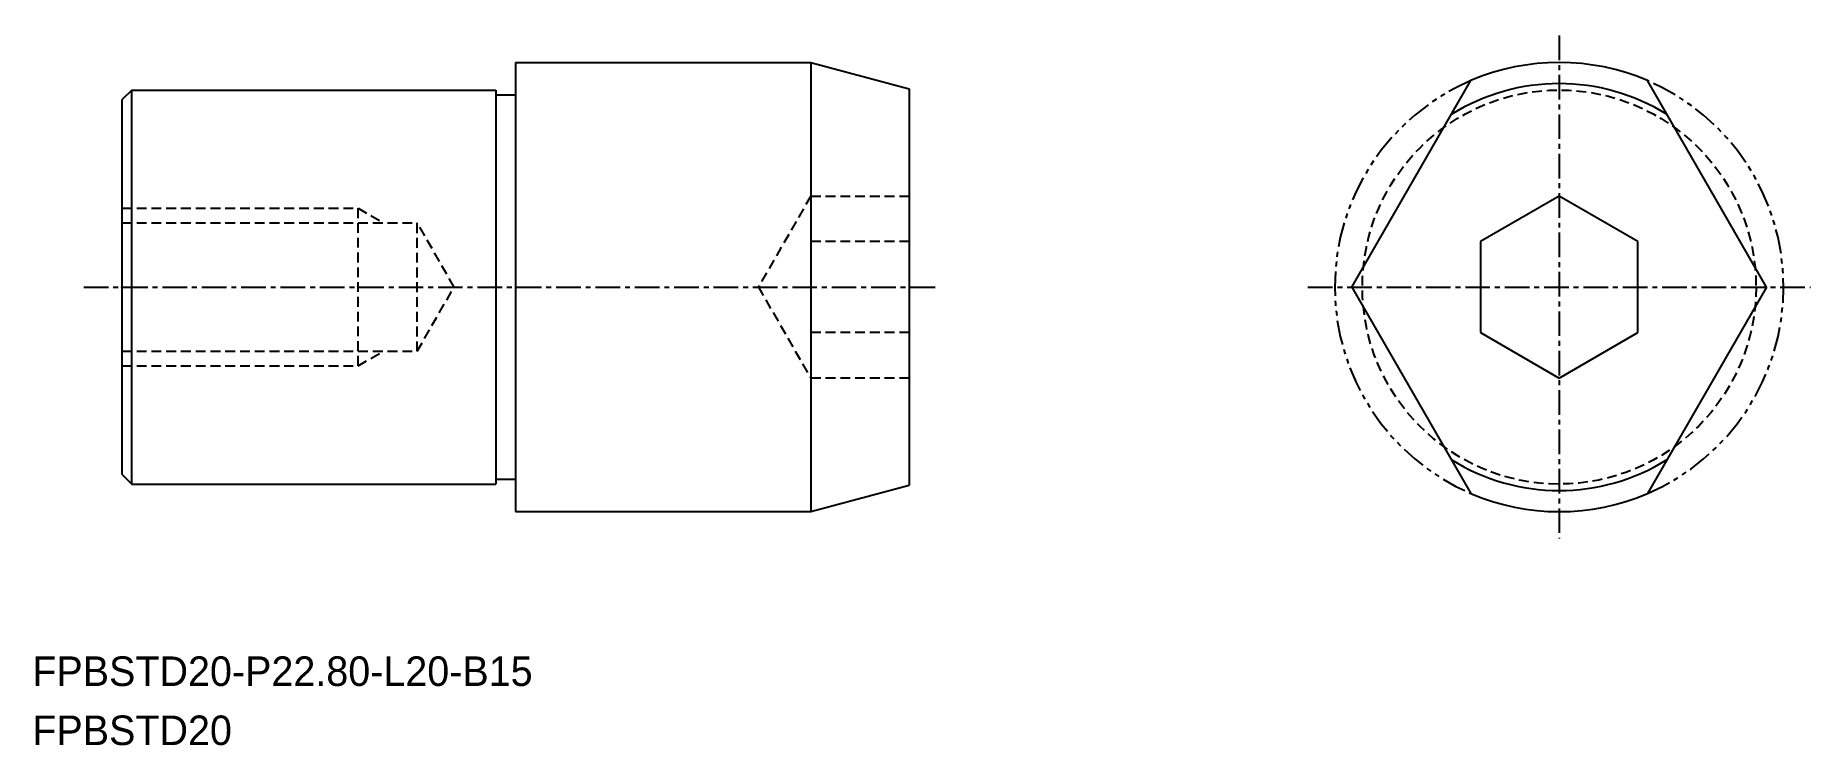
# Model space of a CAD drawing. Extents: x -1486 to -1395.8, y -802 to -765.9.
import ezdxf

# ---------------------------------------------------------------- set-up
doc = ezdxf.new("R2010")
doc.units = 0
for name, pattern in [('CENTER', [2, 1.25, -0.25, 0.25, -0.25]), ('DASHED', [0.75, 0.5, -0.25]), ('PHANTOM', [2.5, 1.25, -0.25, 0.25, -0.25, 0.25, -0.25])]:
    doc.linetypes.add(name, pattern=pattern)
doc.layers.get('0').update_dxf_attribs({"linetype": 'CONTINUOUS'})
doc.layers.add('CENTER', color=1, linetype='CENTER')

msp = doc.modelspace()

# ---------------------------------------------------------------- linework, layer by layer
at = {"color": 7, "linetype": 'CONTINUOUS'}
for p, q in [((-1461.597, -767.298), (-1446.597, -767.298)), ((-1461.597, -767.298), (-1461.597, -790.098)), ((-1446.597, -767.298), (-1441.597, -768.637)), ((-1419.112, -778.698), (-1413.061, -768.216)), ((-1398.043, -778.698), (-1404.095, -768.216)), ((-1481.097, -768.698), (-1481.597, -769.198)), ((-1481.597, -769.198), (-1481.597, -788.198)), ((-1481.097, -768.698), (-1462.597, -768.698)), ((-1481.097, -788.698), (-1481.097, -768.698)), ((-1462.597, -768.698), (-1462.597, -788.698)), ((-1462.597, -768.948), (-1461.597, -768.948)), ((-1441.597, -768.637), (-1441.597, -788.758)), ((-1408.578, -774.079), (-1412.578, -776.388)), ((-1404.578, -776.388), (-1408.578, -774.079)), ((-1412.578, -776.388), (-1412.578, -781.007)), ((-1404.578, -781.007), (-1404.578, -776.388)), ((-1419.112, -778.698), (-1413.061, -789.179)), ((-1398.043, -778.698), (-1404.095, -789.179)), ((-1412.578, -781.007), (-1408.578, -783.316)), ((-1408.578, -783.316), (-1404.578, -781.007)), ((-1481.597, -788.198), (-1481.097, -788.698)), ((-1481.097, -788.698), (-1462.597, -788.698)), ((-1462.597, -788.448), (-1461.597, -788.448)), ((-1446.597, -790.098), (-1441.597, -788.758)), ((-1461.597, -790.098), (-1446.597, -790.098))]:
    msp.add_line(p, q, dxfattribs=at)
at = {"linetype": 'CONTINUOUS'}
msp.add_line((-1446.597, -767.298), (-1446.597, -790.098), dxfattribs=at)
at = {"color": 3, "linetype": 'DASHED'}
for p, q in [((-1446.597, -774.079), (-1449.264, -778.698)), ((-1446.597, -774.079), (-1441.597, -774.079)), ((-1446.597, -774.079), (-1446.597, -783.316)), ((-1481.597, -774.698), (-1469.597, -774.698)), ((-1481.597, -775.439), (-1466.597, -775.439)), ((-1469.597, -774.698), (-1468.313, -775.439)), ((-1469.597, -782.698), (-1469.597, -774.698)), ((-1466.597, -781.956), (-1466.597, -775.439)), ((-1464.716, -778.698), (-1466.597, -775.439)), ((-1441.597, -776.388), (-1446.597, -776.388)), ((-1466.597, -781.956), (-1464.716, -778.698)), ((-1449.264, -778.698), (-1446.597, -783.316)), ((-1441.597, -781.007), (-1446.597, -781.007)), ((-1441.597, -781.007), (-1446.597, -781.007)), ((-1481.597, -781.956), (-1466.597, -781.956)), ((-1481.597, -782.698), (-1469.597, -782.698)), ((-1469.597, -782.698), (-1468.313, -781.956)), ((-1441.597, -783.316), (-1446.597, -783.316))]:
    msp.add_line(p, q, dxfattribs=at)
msp.add_circle((-1408.578, -778.698), 10, dxfattribs=at)
at = {"linetype": 'CONTINUOUS'}
for start, end in [(66.8426, 113.1574), (246.8426, 293.1574)]:
    msp.add_arc((-1408.578, -778.698), 11.4, start, end, dxfattribs=at)
at = {"color": 3, "linetype": 'PHANTOM'}
for start, end in [(113.1574, 246.8426), (293.1574, 66.8426)]:
    msp.add_arc((-1408.578, -778.698), 11.4, start, end, dxfattribs=at)
for start, end in [(57.95275, 122.04725), (237.95275, 302.04725)]:
    msp.add_arc((-1408.578, -778.698), 10.328, start, end)
at = {"color": 7, "linetype": 'CONTINUOUS'}
msp.add_point((-1481.597, -778.698), dxfattribs=at)
at = {"layer": 'CENTER', "color": 1, "linetype": 'CENTER'}
for p, q in [((-1408.578, -765.931), (-1408.578, -791.464)), ((-1483.537, -778.698), (-1440.164, -778.698)), ((-1421.345, -778.698), (-1395.811, -778.698))]:
    msp.add_line(p, q, dxfattribs=at)

# ---------------------------------------------------------------- texts
for s, p in [('FPBSTD20-P22.80-L20-B15', (-1486.152, -798.947)), ('FPBSTD20', (-1486.152, -801.947))]:
    msp.add_text(s, height=1.5).set_placement(p)

doc.saveas('drawing.dxf')
